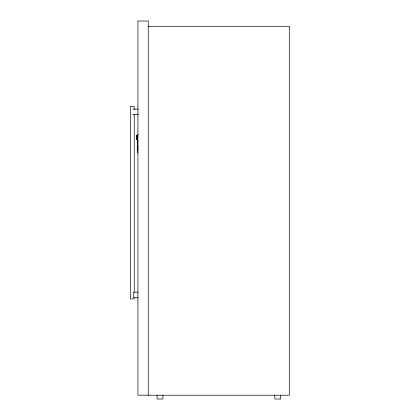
<?xml version="1.0" encoding="UTF-8"?>
<svg xmlns="http://www.w3.org/2000/svg" width="420" height="420" viewBox="0 0 420 420"><rect width="100%" height="100%" fill="white"/><g stroke="black" fill="none" stroke-linecap="round" stroke-linejoin="round"><path stroke-width="0.63" d="M148.239 26.423L289.543 26.423L289.543 395.204L137.939 395.204L137.939 21L148.239 21L148.239 395.204M132.998 109.127L138.233 109.127M132.998 114.55L138.233 114.55M138.233 134.615L137.639 134.615L137.639 149.53L138.233 149.53M136.369 135.592L137.639 135.592M136.369 136.232L137.639 136.232M136.369 136.752L137.639 136.752M136.369 136.815L137.639 136.815M136.369 137.035L137.639 137.035M136.369 137.282L137.639 137.282M136.369 137.545L137.639 137.529M136.369 137.697L137.639 137.697M136.369 137.949L137.639 137.949M136.369 138.201L137.639 138.201M136.369 138.442L137.639 138.442M136.369 138.673L137.639 138.673M136.369 138.894L137.639 138.894M136.369 139.083L137.639 139.083M136.369 139.246L137.639 139.246M136.369 139.382L137.639 139.361M136.369 139.477L137.639 139.487L136.369 139.524M136.369 139.608L137.639 139.608M138.169 140.852L137.582 140.852L137.582 146.276L138.169 146.276M137.939 146.438L137.345 146.438L137.345 148.339L137.939 148.339M137.939 149.693L137.345 149.693L137.345 152.407L137.939 152.407M138.101 292.163L133.518 292.163L133.518 297.586L138.101 297.586M280.712 395.204L280.712 399L274.822 399L274.822 395.204M162.96 395.204L162.96 399L157.07 399L157.07 395.204M137.345 143.703L137.345 145.383M137.261 143.703L137.261 145.383M137.261 146.412L137.261 148.092M136.369 135.492L136.369 139.624M134.227 109.688L134.227 106.418L130.457 106.418L130.457 298.94L134.227 298.94L134.227 297.633M134.227 114.277L134.227 292.394"/></g></svg>
